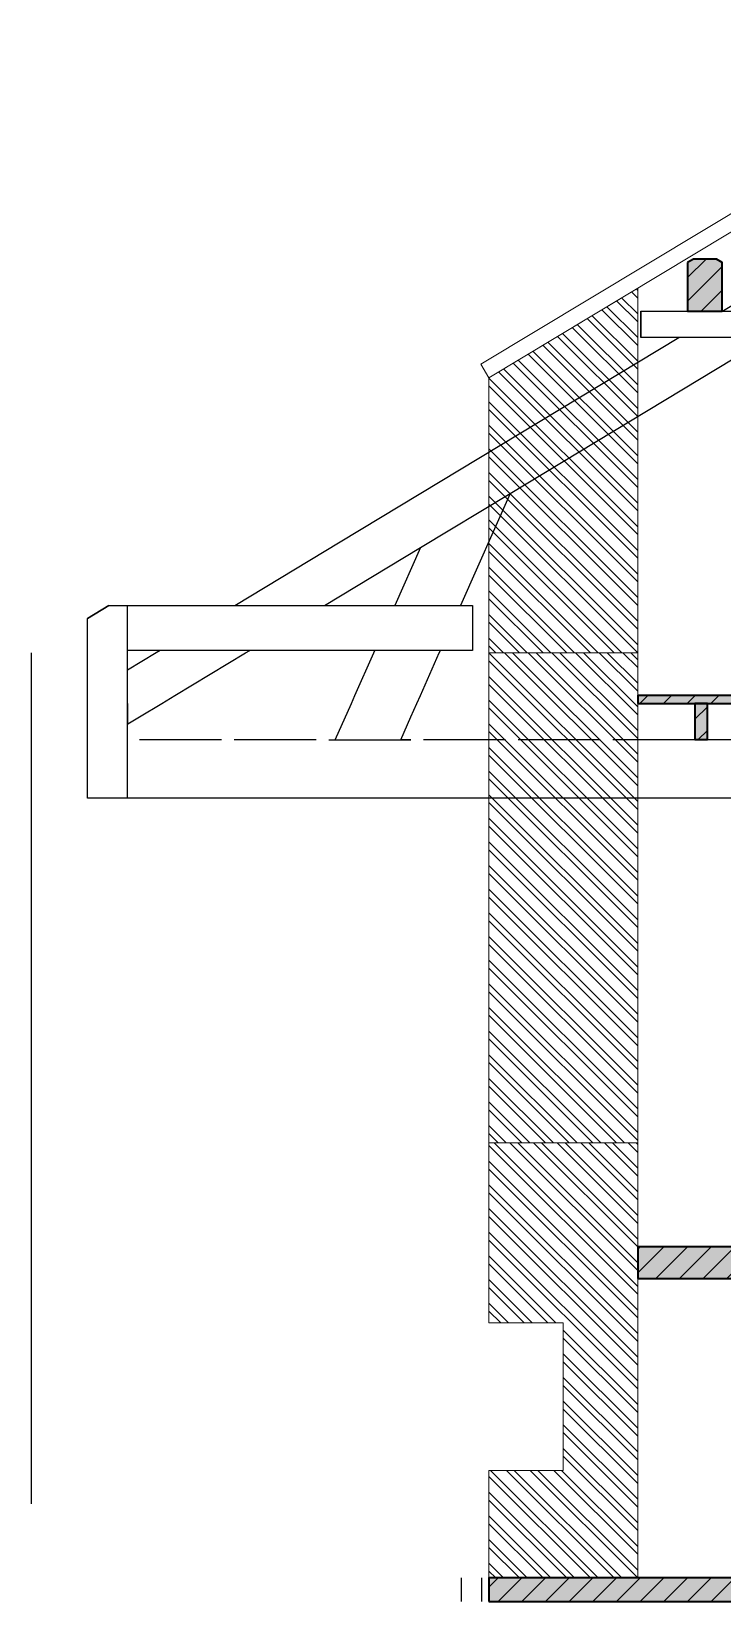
# Model space of a CAD drawing. Header units: metres. Extents: x -22 to 19.5, y -0.1 to 10.9.
# Drawn here: x -22.01 to -17.63, y -0.15 to 9.81 of the extents above; entities that cross this region are included whole.
import ezdxf

# ---------------------------------------------------------------- set-up
doc = ezdxf.new("R2010")
doc.units = ezdxf.units.M
for name, color, linetype in [('02_MURS_MAISON-S', 7, 'CONTINUOUS'), ('02_MURS_MAISON-S-SH', 7, 'CONTINUOUS'), ('22_COUVERTURE-S', 7, 'CONTINUOUS'), ('LAYER0-F', 7, 'CONTINUOUS'), ('Z_01_TOITURE-F', 7, 'CONTINUOUS'), ('Z_01_TOITURE-S', 7, 'CONTINUOUS'), ('Z_01_TOITURE-S-SF', 7, 'CONTINUOUS'), ('Z_01_TOITURE-S-SH', 7, 'CONTINUOUS'), ('Z_02_R_0-S', 7, 'CONTINUOUS'), ('Z_02_R_0-S-SF', 7, 'CONTINUOUS'), ('Z_02_R_0-S-SH', 7, 'CONTINUOUS'), ('Z_03_R-1-F', 7, 'CONTINUOUS'), ('Z_03_R-1-S', 7, 'CONTINUOUS'), ('Z_03_R-1-S-SF', 7, 'CONTINUOUS'), ('Z_03_R-1-S-SH', 7, 'CONTINUOUS'), ('Z_1_R+1-S', 7, 'CONTINUOUS'), ('Z_1_R+1-S-SF', 7, 'CONTINUOUS'), ('Z_1_R+1-S-SH', 7, 'CONTINUOUS')]:
    doc.layers.add(name, color=color, linetype=linetype)
pattern_1 = [(45, (0, 0), (-0.07499985, 0.07499985), [])]

msp = doc.modelspace()

# ---------------------------------------------------------------- hatches: boundary and pattern name
at = {"layer": '02_MURS_MAISON-S-SH', "lineweight": 18}
h = msp.add_hatch(dxfattribs=at)
h.set_pattern_fill('NEN metselwerk van baksteen (arcering)', color=256, style=0, pattern_type=2)
h.set_pattern_definition([(135, (-18.1648, 5.87), (-0.075, -0.075), []), (135, (-18.1648, 5.92), (-0.075, -0.075), [])])
h.paths.add_polyline_path([(-19.1083, 7.6155), (-19.1083, 5.87), (-18.1648, 5.87), (-18.1648, 8.1837)], flags=16)
h = msp.add_hatch(dxfattribs=at)
h.set_pattern_fill('NEN metselwerk van baksteen (arcering)', color=256, style=0, pattern_type=2)
h.set_pattern_definition([(-45, (-19.10834, 5.87), (0.075, 0.075), []), (-45, (-19.10834, 5.82), (0.075, 0.075), [])])
h.paths.add_polyline_path([(-19.1083, 5.87), (-19.1083, 2.76), (-18.1648, 2.76), (-18.1648, 5.87)], flags=16)
h = msp.add_hatch(dxfattribs=at)
h.set_pattern_fill('NEN metselwerk van baksteen (arcering)', color=256, style=0, pattern_type=2)
h.set_pattern_definition([(135, (-18.1648, 2e-14), (-0.075, -0.075), []), (135, (-18.1648, 0.05), (-0.075, -0.075), [])])
h.paths.add_polyline_path([(-19.1083, 0.6823), (-19.1083, 0), (-18.1648, 0), (-18.1648, 2.76), (-19.1083, 2.76), (-19.1083, 1.6185), (-18.6366, 1.6185), (-18.6366, 0.6823)], flags=16)
at = {"layer": 'Z_01_TOITURE-S-SF', "true_color": 0xf4f4f4}
msp.add_hatch(color=7, dxfattribs=at).paths.add_polyline_path([(-17.8481, 8.3462), (-17.8481, 8.0372), (-17.6292, 8.0372), (-17.6292, 8.3462), (-17.6657, 8.3683), (-17.8116, 8.3683)], flags=16)
at = {"layer": 'Z_01_TOITURE-S-SH', "lineweight": 18, "true_color": 0x6e6e6e}
h = msp.add_hatch(dxfattribs=at)
h.set_pattern_fill('Skalp default', color=8, style=0, pattern_type=2)
h.set_pattern_definition(pattern_1)
h.paths.add_polyline_path([(-17.8481, 8.3462), (-17.8481, 8.0372), (-17.6292, 8.0372), (-17.6292, 8.3462), (-17.6657, 8.3683), (-17.8116, 8.3683)], flags=16)
at = {"layer": 'Z_02_R_0-S-SF', "true_color": 0xf4f4f4}
msp.add_hatch(color=7, dxfattribs=at).paths.add_polyline_path([(-18.1648, 1.9), (-12.3218, 1.9), (-12.3218, 2.1), (-18.1648, 2.1)], flags=16)
at = {"layer": 'Z_02_R_0-S-SH', "lineweight": 18, "true_color": 0x6e6e6e}
h = msp.add_hatch(dxfattribs=at)
h.set_pattern_fill('Skalp default', color=8, style=0, pattern_type=2)
h.set_pattern_definition(pattern_1)
h.paths.add_polyline_path([(-18.1648, 1.9), (-12.3218, 1.9), (-12.3218, 2.1), (-18.1648, 2.1)], flags=16)
at = {"layer": 'Z_03_R-1-S-SF', "true_color": 0xf4f4f4}
msp.add_hatch(color=7, dxfattribs=at).paths.add_polyline_path([(-19.1083, -0.15), (-2.5664, -0.15), (-2.5664, 0), (-8.7364, 0), (-9.3114, 0), (-12.4514, 0), (-19.1083, 0)], flags=16)
at = {"layer": 'Z_03_R-1-S-SH', "lineweight": 18, "true_color": 0x6e6e6e}
h = msp.add_hatch(dxfattribs=at)
h.set_pattern_fill('Skalp default', color=8, style=0, pattern_type=2)
h.set_pattern_definition(pattern_1)
h.paths.add_polyline_path([(-19.1083, -0.15), (-2.5664, -0.15), (-2.5664, 0), (-8.7364, 0), (-9.3114, 0), (-12.4514, 0), (-19.1083, 0)], flags=16)
at = {"layer": 'Z_1_R+1-S-SF', "true_color": 0xf4f4f4}
for points in [[(-18.1648, 5.5492), (-12.3218, 5.5492), (-12.3218, 5.5992), (-18.1648, 5.5992)], [(-17.8018, 5.5492), (-17.8018, 5.3192), (-17.7218, 5.3192), (-17.7218, 5.5492)]]:
    msp.add_hatch(color=7, dxfattribs=at).paths.add_polyline_path(points, flags=16)
at = {"layer": 'Z_1_R+1-S-SH', "lineweight": 18, "true_color": 0x6e6e6e}
h = msp.add_hatch(dxfattribs=at)
h.set_pattern_fill('Skalp default', color=8, style=0, pattern_type=2)
h.set_pattern_definition(pattern_1)
h.paths.add_polyline_path([(-18.1648, 5.5492), (-12.3218, 5.5492), (-12.3218, 5.5992), (-18.1648, 5.5992)], flags=16)
h = msp.add_hatch(dxfattribs=at)
h.set_pattern_fill('Skalp default', color=8, style=0, pattern_type=2)
h.set_pattern_definition(pattern_1)
h.paths.add_polyline_path([(-17.8018, 5.5492), (-17.8018, 5.3192), (-17.7218, 5.3192), (-17.7218, 5.5492)], flags=16)

# ---------------------------------------------------------------- linework, layer by layer
at = {"layer": '02_MURS_MAISON-S', "lineweight": 0}
for points in [[(-19.1083, 7.6155), (-19.1083, 5.87), (-18.1648, 5.87), (-18.1648, 8.1837)], [(-19.1083, 5.87), (-19.1083, 2.76), (-18.1648, 2.76), (-18.1648, 5.87)], [(-19.1083, 0.6823), (-19.1083, 0), (-18.1648, 0), (-18.1648, 2.76), (-19.1083, 2.76), (-19.1083, 1.6185), (-18.6366, 1.6185), (-18.6366, 0.6823)]]:
    msp.add_lwpolyline(points, close=True, dxfattribs=at)
at = {"layer": '22_COUVERTURE-S', "lineweight": 0}
msp.add_lwpolyline([(-19.1599, 7.7012), (-19.1083, 7.6155), (-15.6467, 9.7), (-15.6526, 9.8132)], close=True, dxfattribs=at)
at = {"layer": 'LAYER0-F', "color": 7}
for points in [[(-22.0073, 0.4698), (-22.0073, 5.8698)], [(-18.1632, -0.0001), (-12.4515, -0.0001)]]:
    msp.add_lwpolyline(points, dxfattribs=at)
at = {"layer": 'Z_01_TOITURE-F', "color": 7}
for points in [[(-17.6293, 8.0372), (-17.6204, 8.0425), (-15.8526, 9.1101)], [(-18.1452, 7.8716), (-18.1452, 8.0372)], [(-18.1452, 8.0372), (-15.8526, 8.0372)], [(-18.1452, 8.0372), (-18.1452, 7.8716)], [(-17.6293, 8.0372), (-17.6293, 8.0372)], [(-20.719, 6.1711), (-20.0497, 6.5754), (-17.9034, 7.8716)], [(-20.1508, 6.1711), (-19.5409, 6.5394), (-18.9737, 6.882), (-17.3354, 7.8716)], [(-15.8526, 7.8716), (-18.1452, 7.8716)], [(-18.9737, 6.882), (-19.2887, 6.1711)], [(-19.5409, 6.5394), (-19.7043, 6.1711)], [(-21.6529, 6.0883), (-21.5163, 6.1711), (-19.2115, 6.1711)], [(-21.5163, 6.1711), (-21.6529, 6.0883)], [(-21.6529, 4.9488), (-21.6529, 6.0883)], [(-21.3977, 4.9488), (-21.3977, 6.1711)], [(-19.2115, 6.1711), (-19.2115, 5.8856)], [(-19.2115, 5.8856), (-21.3977, 5.8856)], [(-21.1917, 5.8856), (-21.2176, 5.8698), (-21.3977, 5.7611)], [(-21.3954, 5.4195), (-21.322, 5.4639), (-21.1808, 5.549), (-21.098, 5.5991), (-20.6496, 5.8698), (-20.6237, 5.8856)], [(-20.0814, 5.3191), (-19.9796, 5.549), (-19.9575, 5.5991), (-19.8376, 5.8698), (-19.8307, 5.8856)], [(-19.6662, 5.3191), (-19.6019, 5.4639), (-19.564, 5.549), (-19.5419, 5.5991), (-19.4221, 5.8698), (-19.4152, 5.8856)], [(-21.3977, 5.549), (-21.3977, 5.4205)], [(-21.3977, 5.4205), (-21.3954, 5.4195)], [(-20.8018, 5.3191), (-21.322, 5.3191)], [(-20.2018, 5.3191), (-20.7218, 5.3191)], [(-20.1218, 5.3191), (-19.6019, 5.3191)], [(-19.6019, 5.3191), (-19.6662, 5.3191)], [(-19.0019, 5.3191), (-19.5219, 5.3191)], [(-18.402, 5.3191), (-18.9219, 5.3191)], [(-17.8018, 5.3191), (-18.322, 5.3191)], [(-17.2018, 5.3191), (-17.7218, 5.3191)], [(-12.4515, 4.9488), (-21.6529, 4.9488)]]:
    msp.add_lwpolyline(points, dxfattribs=at)
at = {"layer": 'Z_01_TOITURE-S', "lineweight": 35}
msp.add_lwpolyline([(-17.8481, 8.3462), (-17.8481, 8.0372), (-17.6292, 8.0372), (-17.6292, 8.3462), (-17.6657, 8.3683), (-17.8116, 8.3683)], close=True, dxfattribs=at)
at = {"layer": 'Z_02_R_0-S', "lineweight": 35}
msp.add_lwpolyline([(-18.1648, 1.9), (-12.3218, 1.9), (-12.3218, 2.1), (-18.1648, 2.1)], close=True, dxfattribs=at)
at = {"layer": 'Z_03_R-1-F', "color": 7}
for points in [[(-19.2811, -0.15), (-19.2811, -0.0001)], [(-19.1531, -0.15), (-19.1531, -0.0001)]]:
    msp.add_lwpolyline(points, dxfattribs=at)
at = {"layer": 'Z_03_R-1-S', "lineweight": 35}
msp.add_lwpolyline([(-19.1083, -0.15), (-2.5664, -0.15), (-2.5664, 0), (-8.7364, 0), (-9.3114, 0), (-12.4514, 0), (-19.1083, 0)], close=True, dxfattribs=at)
at = {"layer": 'Z_1_R+1-S', "lineweight": 35}
for points in [[(-18.1648, 5.5492), (-12.3218, 5.5492), (-12.3218, 5.5992), (-18.1648, 5.5992)], [(-17.8018, 5.5492), (-17.8018, 5.3192), (-17.7218, 5.3192), (-17.7218, 5.5492)]]:
    msp.add_lwpolyline(points, close=True, dxfattribs=at)

doc.saveas('drawing.dxf')
